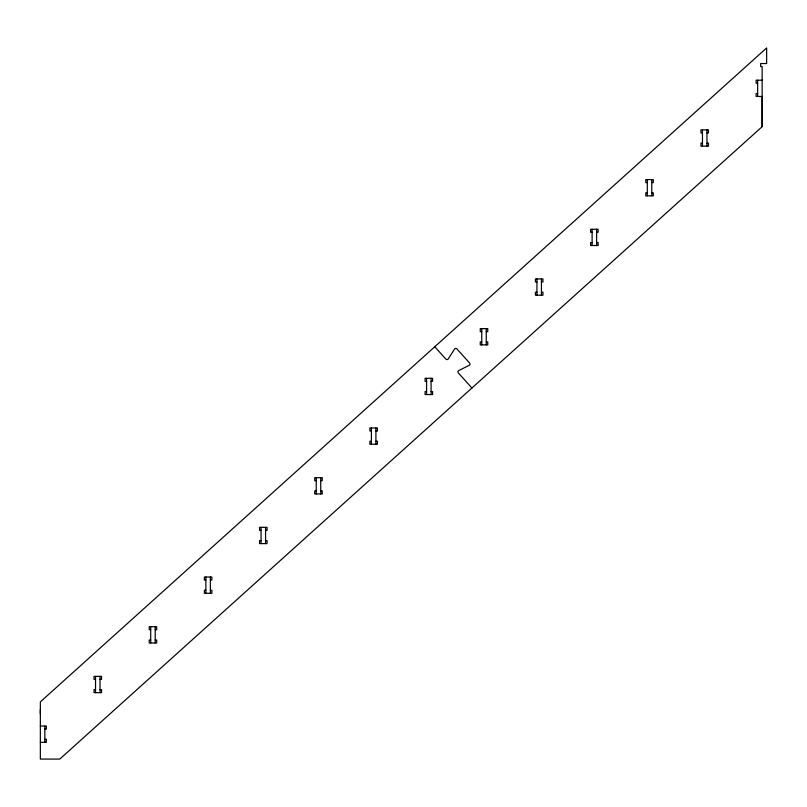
<?xml version="1.0" encoding="UTF-8"?>
<svg xmlns="http://www.w3.org/2000/svg" width="807" height="807" viewBox="0 0 807 807"><rect width="100%" height="100%" fill="white"/><g stroke="black" fill="none" stroke-linecap="round" stroke-linejoin="round"><path stroke-width="1.21" d="M40.35 713.902L40.35 709.393M762.151 80.216L756.139 80.216L756.139 83.222L757.642 83.222M757.642 93.481L756.139 93.481L756.139 96.477L762.151 96.477L762.151 126.679L59.799 759.074L40.35 759.074L40.35 701.888L766.65 47.926L766.65 63.541L760.648 63.541L760.648 66.547L762.151 66.547L762.151 126.528M702.463 132.903L700.97 132.903L700.97 129.897L708.475 129.897L708.475 132.903L706.972 132.903M702.463 143.162L700.97 143.162L700.97 146.158L708.475 146.158L708.475 143.162L706.972 143.162M647.295 182.584L645.792 182.584L645.792 179.578L653.297 179.578L653.297 182.584L651.794 182.584M647.295 192.843L645.792 192.843L645.792 195.839L653.297 195.839L653.297 192.843L651.794 192.843M592.116 232.265L590.613 232.265L590.613 229.259L598.118 229.259L598.118 232.265L596.615 232.265M592.116 242.524L590.613 242.524L590.613 245.52L598.118 245.52L598.118 242.524L596.615 242.524M536.937 281.946L535.434 281.946L535.434 278.94L542.94 278.94L542.94 281.946L541.436 281.946M536.937 292.205L535.434 292.205L535.434 295.201L542.94 295.201L542.94 292.205L541.436 292.205M481.759 331.627L480.256 331.627L480.256 328.62L487.761 328.62L487.761 331.627L486.268 331.627M481.759 341.886L480.256 341.886L480.256 344.882L487.761 344.882L487.761 341.886L486.268 341.886M426.58 381.308L425.087 381.308L425.087 378.301L432.592 378.301L432.592 381.308L431.089 381.308M426.58 391.566L425.087 391.566L425.087 394.562L432.592 394.562L432.592 391.566L431.089 391.566M371.412 430.988L369.909 430.988L369.909 427.982L377.414 427.982L377.414 430.988L375.911 430.988M371.412 441.247L369.909 441.247L369.909 444.243L377.414 444.243L377.414 441.247L375.911 441.247M316.233 480.669L314.73 480.669L314.73 477.663L322.235 477.663L322.235 480.669L320.732 480.669M316.233 490.928L314.73 490.928L314.73 493.924L322.235 493.924L322.235 490.928L320.732 490.928M261.054 530.35L259.551 530.35L259.551 527.344L267.056 527.344L267.056 530.35L265.564 530.35M261.054 540.609L259.551 540.609L259.551 543.605L267.056 543.605L267.056 540.609L265.564 540.609M205.876 580.031L204.383 580.031L204.383 577.025L211.888 577.025L211.888 580.031L210.385 580.031M205.876 590.29L204.383 590.29L204.383 593.286L211.888 593.286L211.888 590.29L210.385 590.29M150.707 629.712L149.204 629.712L149.204 626.706L156.709 626.706L156.709 629.712L155.206 629.712M150.707 639.971L149.204 639.971L149.204 642.977L156.709 642.977L156.709 639.971L155.206 639.971M95.529 679.393L94.026 679.393L94.026 676.387L101.531 676.387L101.531 679.393L100.028 679.393M95.529 689.652L94.026 689.652L94.026 692.658L101.531 692.658L101.531 689.652L100.028 689.652M40.35 726.068L46.352 726.068L46.352 729.074L44.849 729.074M44.849 739.333L46.352 739.333L46.352 742.339L40.35 742.339M434.761 346.758L445.888 359.105A1.503 1.503 0 0 0 448.178 359.034L454.613 348.977A1.503 1.503 0 0 1 456.903 348.906L469.593 363.009A1.503 1.503 0 0 1 469.291 365.278L458.608 370.625A1.503 1.503 0 0 0 458.305 372.895L471.913 388.006M757.642 80.216L757.642 96.477M706.972 129.897L706.972 146.158M702.463 129.897L702.463 146.158M651.794 179.578L651.794 195.839M647.295 179.578L647.295 195.839M596.615 229.259L596.615 245.52M592.116 229.259L592.116 245.52M541.436 278.94L541.436 295.201M536.937 278.94L536.937 295.201M486.268 328.62L486.268 344.882M481.759 328.62L481.759 344.882M431.089 378.301L431.089 394.562M426.58 378.301L426.58 394.562M375.911 427.982L375.911 444.243M371.412 427.982L371.412 444.243M320.732 477.663L320.732 493.924M316.233 477.663L316.233 493.924M265.564 527.344L265.564 543.605M261.054 527.344L261.054 543.605M210.385 577.025L210.385 593.286M205.876 577.025L205.876 593.286M155.206 626.706L155.206 642.977M150.707 626.706L150.707 642.977M100.028 676.387L100.028 692.658M95.529 676.387L95.529 692.658M44.849 726.068L44.849 742.339"/></g></svg>
